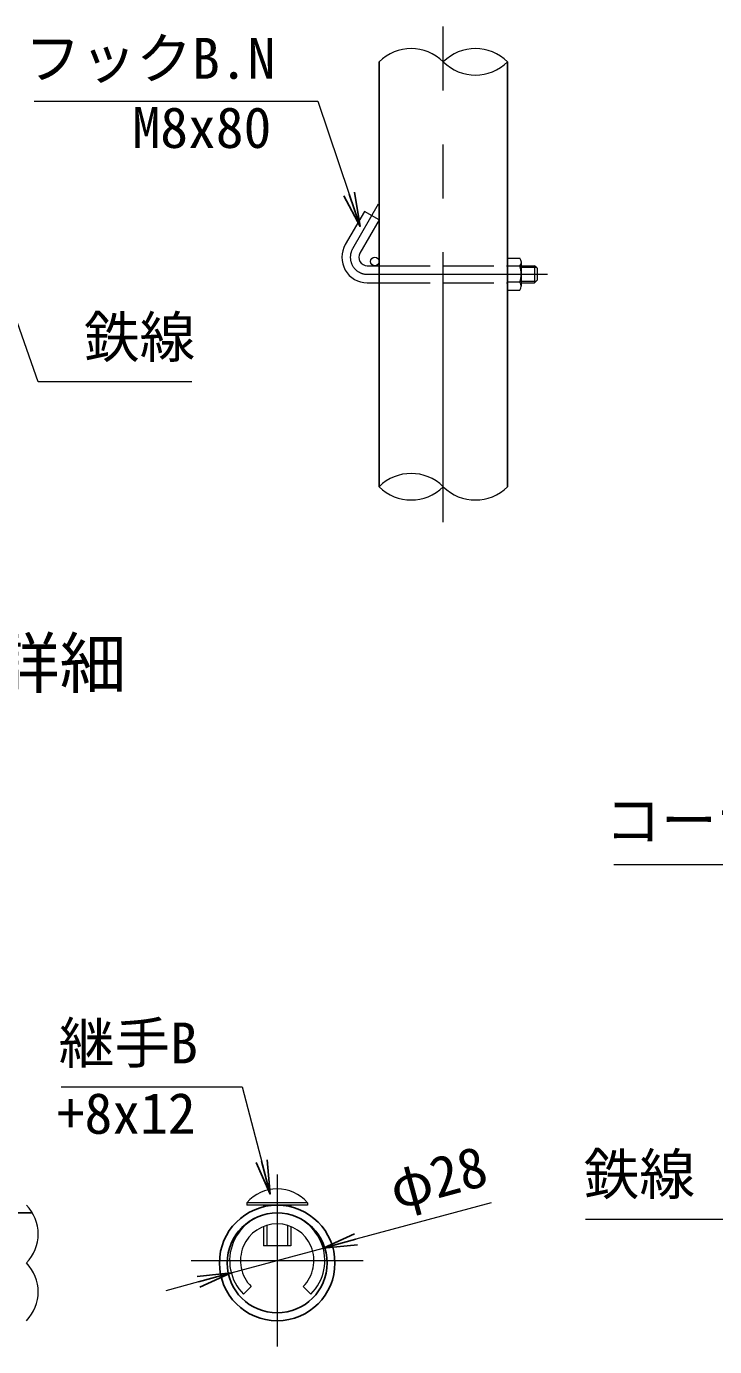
# Model space of a CAD drawing. Units: millimetres, scale not verified. Extents: x -4200 to 4200, y -2970 to 2970.
# Drawn here: x 1919 to 2729, y -752 to 802 of the extents above; entities that cross this region are included whole.
import ezdxf
from ezdxf.enums import TextEntityAlignment as Align

# ---------------------------------------------------------------- set-up
doc = ezdxf.new("R2010")
doc.units = ezdxf.units.MM
doc.header["$LTSCALE"] = 10
doc.linetypes.add('DASHED', pattern=[7.5, 6, -1.5])
doc.linetypes.add('USER1', pattern=[50.8, 31.75, -6.35, 6.35, -6.35])
for name, color, linetype, lineweight in [('0-0_D-STR1', 1, 'Continuous', 25), ('0-1_D-STR3', 3, 'Continuous', 13), ('0-2_D-BMK', 2, 'USER1', 13), ('0-4_D-STR-DIM', 7, 'Continuous', 13), ('0-5_0', 7, 'Continuous', 25), ('0-A_D-STR-TXT', 7, 'Continuous', 13), ('0-B_D-TTL-TXT', 7, 'Continuous', 25)]:
    doc.layers.add(name, color=color, linetype=linetype, lineweight=lineweight)
doc.styles.add('ＭＳ ゴシック', font='')
doc.styles.get('ＭＳ ゴシック').set_extended_font_data('MS Gothic')

# ---------------------------------------------------------------- blocks, each defined once
blk = doc.blocks.new('_Open')
at = {"layer": '0-5_0'}
blk.add_line((-10, 1.667), (0, 0), dxfattribs=at)
blk.add_lwpolyline([(-10, -1.667), (0, 0), (-10, 0)], dxfattribs=at)

msp = doc.modelspace()

# ---------------------------------------------------------------- linework, layer by layer
at = {"layer": '0-0_D-STR1'}
for p, q in [((2334.11, 759.86), (2334.11, 259.86)), ((2485.36, 259.86), (2485.36, 759.86))]:
    msp.add_line(p, q, dxfattribs=at)
at = {"layer": '0-0_D-STR1', "linetype": 'DASHED'}
msp.add_line((1518.85, -594.7), (1926.01, -594.7), dxfattribs=at)
at = {"layer": '0-0_D-STR1'}
for radius in [68, 58.8]:
    msp.add_circle((2214.16, -653.5), radius, dxfattribs=at)
at = {"layer": '0-1_D-STR3'}
for p, q in [((2316.79, 583.83), (2294.29, 544.86)), ((2334.11, 573.83), (2316.79, 583.83)), ((2334.11, 573.83), (2311.61, 534.86)), ((2485.36, 528.61), (2485.36, 491.11)), ((2485.36, 528.61), (2499.86, 528.61)), ((2320.27, 519.86), (2334.11, 519.86)), ((2499.86, 519.23), (2485.36, 519.23)), ((2501.61, 524.66), (2501.61, 495.74)), ((2501.61, 519.86), (2517.27, 519.86)), ((2501.61, 518.11), (2519.02, 518.11)), ((2517.27, 519.86), (2517.27, 499.86)), ((2520.27, 516.86), (2517.27, 519.86)), ((2520.27, 516.86), (2520.27, 502.86)), ((2520.27, 516.86), (2520.27, 502.86)), ((2320.27, 499.86), (2334.11, 499.86)), ((2499.86, 500.48), (2485.36, 500.48)), ((2501.61, 501.61), (2519.02, 501.61)), ((2501.61, 499.86), (2517.27, 499.86)), ((2517.27, 499.86), (2520.27, 502.86)), ((2485.36, 491.11), (2499.86, 491.11)), ((2249.76, -582.72), (2178.56, -582.72)), ((2178.56, -582.72), (2178.56, -585.5)), ((2249.76, -585.5), (2178.56, -585.5)), ((2198.16, -585.5), (2198.16, -587.41)), ((2202.16, -585.5), (2202.16, -586.56)), ((2226.16, -585.5), (2226.16, -586.56)), ((2230.16, -585.5), (2230.16, -587.41)), ((2249.76, -582.72), (2249.76, -585.5)), ((2198.16, -610.57), (2198.16, -633.5)), ((2202.16, -609.2), (2202.16, -633.5)), ((2226.16, -609.2), (2226.16, -633.5)), ((2230.16, -610.57), (2230.16, -633.5)), ((2230.16, -633.5), (2198.16, -633.5)), ((2183.62, -681.24), (2174.57, -690.29)), ((2244.71, -681.24), (2253.76, -690.29))]:
    msp.add_line(p, q, dxfattribs=at)
at = {"layer": '0-1_D-STR3', "linetype": 'DASHED'}
for p, q in [((2334.11, 519.86), (2485.36, 519.86)), ((2334.11, 499.86), (2485.36, 499.86))]:
    msp.add_line(p, q, dxfattribs=at)
at = {"layer": '0-1_D-STR3'}
msp.add_circle((2329.11, 524.86), 5, dxfattribs=at)
for centre, radius, start, end in [((2320.27, 529.86), 30, 150, 270), ((2320.27, 529.86), 10, 150, 270), ((2494.61, 523.92), 7.04, 318.21899, 41.78101), ((2475.62, 509.86), 25.99, 338.85295, 21.14705), ((2494.45, 495.8), 7.15, 319.0514, 40.9486), ((2214.16, -613.1), 46.8, 40.47549, 139.52451), ((2214.16, -650.7), 56, 315, 225), ((2214.16, -650.7), 43.2, 315, 225)]:
    msp.add_arc(centre, radius, start, end, dxfattribs=at)
at = {"layer": '0-2_D-BMK'}
for p, q in [((2409.73, 218.19), (2409.73, 801.52)), ((2333.2, 592.27), (2302.95, 539.86)), ((2320.27, 509.86), (2532.49, 509.86)), ((2214.16, -549.44), (2214.16, -751.95)), ((2112.91, -650.7), (2315.42, -650.7))]:
    msp.add_line(p, q, dxfattribs=at)
msp.add_arc((2320.27, 529.86), 20, 150, 270, dxfattribs=at)
at = {"layer": '0-4_D-STR-DIM'}
for p, q in [((2466.02, -582.64), (2306.84, -625.65)), ((2160.1, -665.31), (2268.22, -636.09)), ((2121.49, -675.74), (2082.87, -686.18))]:
    msp.add_line(p, q, dxfattribs=at)
for centre, radius, start, end in [((2371.92, 721.8), 53.65, 45.18146, 134.81854), ((2447.54, 721.8), 53.65, 45.18146, 134.81854), ((2447.54, 797.91), 53.65, 225.18146, 314.81854), ((2371.92, 221.8), 53.65, 45.18146, 134.81854), ((2371.92, 297.91), 53.65, 225.18146, 314.81854), ((2447.54, 297.91), 53.65, 225.18146, 314.81854), ((1884.64, -619.5), 48.24, 315.18146, 44.81854), ((1884.64, -687.5), 48.24, 315.18146, 44.81854)]:
    msp.add_arc(centre, radius, start, end, dxfattribs=at)
at = {"layer": '0-A_D-STR-TXT'}
for points in [[(1928, 713.52), (2262.17, 713.52), (2311.11, 568.14)], [(2113.7, 383.12), (1932.82, 383.12), (1883.17, 523.34)], [(2610.51, -184.82), (3108.89, -184.82), (3186.4, -42.79)], [(2577.28, -601.95), (2758.16, -601.95), (2897.34, -423.11)], [(1959.68, -446.46), (2173.04, -446.46), (2205.31, -570.58)]]:
    msp.add_lwpolyline(points, dxfattribs=at)

# ---------------------------------------------------------------- block references
at = {"layer": '0-4_D-STR-DIM', "xscale": 4, "yscale": 4}
for p, rotation in [((2268.22, -636.09), 195.12217), ((2160.1, -665.31), 15.12217)]:
    msp.add_blockref('_Open', p, dxfattribs=dict(at, rotation=rotation))
at = {"layer": '0-A_D-STR-TXT', "xscale": 4, "yscale": 4}
for p, rotation in [((2311.75, 566.24), 288.60308), ((2205.82, -572.52), 284.57643)]:
    msp.add_blockref('_Open', p, dxfattribs=dict(at, rotation=rotation))

# ---------------------------------------------------------------- texts
at = {"layer": '0-4_D-STR-DIM', "style": 'ＭＳ ゴシック'}
msp.add_text('φ28', height=48.09, rotation=15.122, dxfattribs=at).set_placement((2357.91, -604.86), align=Align.BOTTOM_LEFT)
at = {"layer": '0-A_D-STR-TXT', "style": 'ＭＳ ゴシック'}
for s, p in [('フックB.N', (1917.09, 725.47)), ('M8x80', (2043.74, 644.07)), ('鉄線', (1986.54, 397.49)), ('コーナーエルボ', (2600.35, -171.09)), ('継手B', (1956.88, -433.11)), ('+8x12', (1954.6, -515.91)), ('鉄線', (2575, -587.59))]:
    msp.add_text(s, height=48.09, dxfattribs=at).set_placement(p, align=Align.BOTTOM_LEFT)
at = {"layer": '0-B_D-TTL-TXT', "style": 'ＭＳ ゴシック'}
msp.add_text('鉄線取付詳細', height=57.7, dxfattribs=at).set_placement((1564.36, 6.09), align=Align.BOTTOM_LEFT)

doc.saveas('drawing.dxf')
